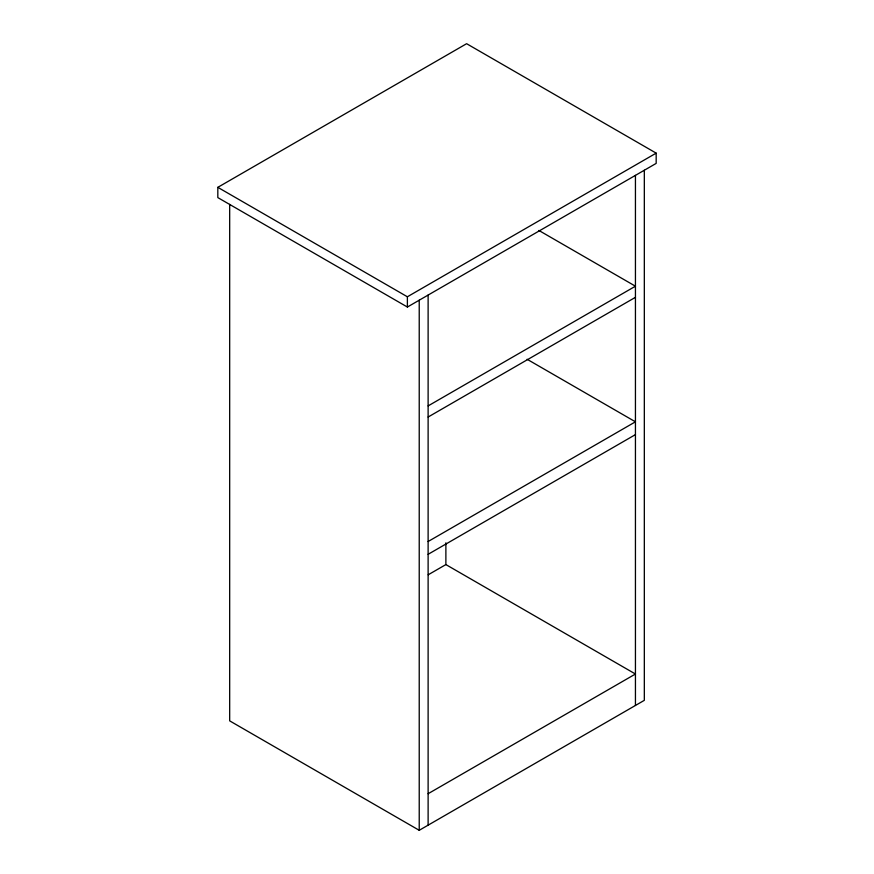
<?xml version="1.0" encoding="UTF-8"?>
<svg xmlns="http://www.w3.org/2000/svg" width="874" height="874" viewBox="0 0 874 874"><rect width="100%" height="100%" fill="white"/><g stroke="black" fill="none" stroke-linecap="round" stroke-linejoin="round"><path stroke-width="1.31" d="M217.823 187.342L466.618 43.7L656.177 153.136L656.177 163.394L407.382 307.036L217.823 197.6L217.823 187.342L407.382 296.778L656.177 153.136M428.118 405.907L635.442 286.202L538.897 230.463M428.118 417.029L635.442 297.324M428.118 541.519L635.442 421.814L527.12 359.28M428.118 554.313L635.442 434.618M428.216 574.775L445.882 564.582L635.442 674.018L428.118 793.712M229.676 204.385L229.676 720.864L419.225 830.3L644.324 700.336L644.324 170.244M635.442 175.368L635.442 705.471M445.882 542.82L445.882 564.582M428.118 295.062L428.118 825.165M419.225 300.197L419.225 830.3M407.382 296.778L407.382 307.036"/></g></svg>
